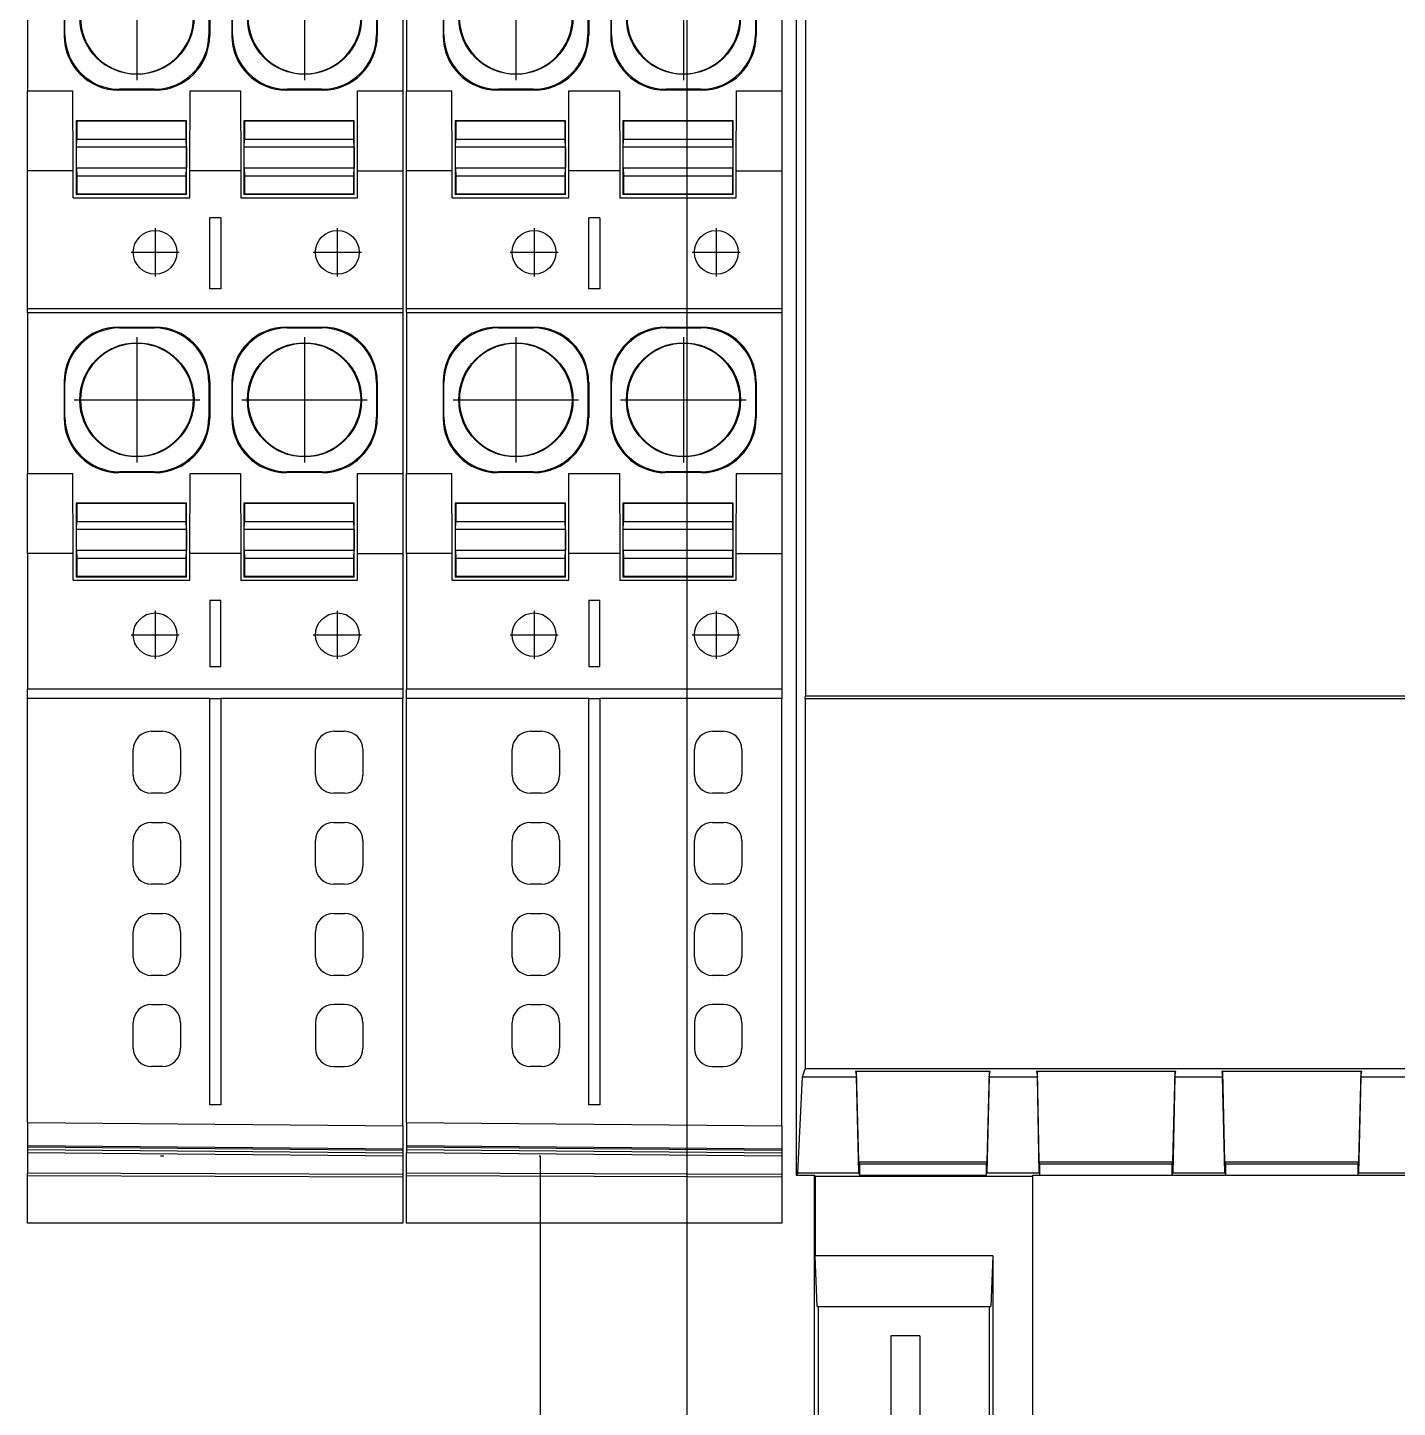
# Model space of a CAD drawing. Extents: x -2333 to 4564, y -5034 to 5704.
# Drawn here: x 3295.3 to 3429.3, y 2276.7 to 2411.7 of the extents above; entities that cross this region are included whole.
import ezdxf

# ---------------------------------------------------------------- set-up
doc = ezdxf.new("R2010")
doc.units = 0
doc.header["$LTSCALE"] = 10
doc.header["$MEASUREMENT"] = 0
doc.linetypes.add('DOT_CENTER', pattern=[14, 12, -1, 0, -1])
doc.layers.get('0').update_dxf_attribs({"linetype": 'CONTINUOUS'})
doc.layers.add('1', color=7, linetype='CONTINUOUS')

# ---------------------------------------------------------------- blocks, each defined once
blk = doc.blocks.new('FIBO-F-1KF__13', base_point=(-332.493, 138.437))
at = {"color": 7, "linetype": 'Continuous'}
for p, q in [((-290.267, 141.692), (-290.267, 189.182)), ((-290.193, 141.681), (-290.193, 189.193)), ((-280.03, 189.193), (-280.03, 141.681)), ((-279.807, 156.933), (-279.807, 158.241)), ((-277.173, 156.87), (-277.173, 158.304)), ((-277.107, 156.848), (-277.107, 158.326)), ((-279.807, 156.933), (-279.951, 156.957)), ((-279.951, 156.957), (-279.951, 153.117)), ((-279.951, 156.929), (-277.471, 156.869)), ((-279.807, 156.933), (-277.173, 156.87)), ((-277.471, 156.869), (-277.407, 156.848)), ((-277.471, 153.205), (-277.471, 156.869)), ((-277.407, 156.848), (-277.407, 153.226)), ((-277.407, 156.848), (-277.107, 156.848)), ((-277.107, 156.848), (-277.173, 156.87)), ((-277.107, 153.226), (-277.107, 156.848)), ((-277.471, 153.205), (-279.951, 153.145)), ((-279.951, 153.117), (-279.807, 153.141)), ((-277.173, 153.204), (-279.807, 153.141)), ((-279.807, 151.833), (-279.807, 153.141)), ((-277.407, 153.226), (-277.471, 153.205)), ((-277.107, 153.226), (-277.407, 153.226)), ((-277.173, 153.204), (-277.107, 153.226)), ((-277.173, 151.77), (-277.173, 153.204)), ((-277.107, 151.748), (-277.107, 153.226)), ((-279.951, 151.857), (-279.951, 148.037)), ((-279.807, 151.833), (-279.951, 151.857)), ((-279.951, 151.829), (-277.471, 151.769)), ((-279.807, 151.833), (-277.173, 151.77)), ((-277.471, 148.108), (-277.471, 151.769)), ((-277.471, 151.769), (-277.407, 151.748)), ((-277.407, 151.748), (-277.407, 148.126)), ((-277.407, 151.748), (-277.107, 151.748)), ((-277.107, 151.748), (-277.173, 151.77)), ((-277.107, 148.126), (-277.107, 151.748)), ((-277.471, 148.108), (-279.951, 148.06)), ((-277.173, 148.108), (-279.807, 148.057)), ((-277.407, 148.126), (-277.471, 148.108)), ((-277.107, 148.126), (-277.407, 148.126)), ((-277.173, 148.108), (-277.107, 148.126)), ((-277.173, 146.67), (-277.173, 148.108)), ((-277.107, 147.936), (-277.107, 148.126)), ((-279.951, 148.037), (-279.807, 148.057)), ((-279.807, 146.733), (-279.807, 148.057)), ((-277.078, 147.936), (-277.107, 147.936)), ((-277.078, 141.956), (-277.078, 147.936)), ((-266.79, 147.936), (-277.078, 147.936)), ((-279.951, 146.757), (-279.951, 143.067)), ((-279.807, 146.733), (-279.951, 146.757)), ((-279.951, 146.729), (-277.471, 146.669)), ((-279.807, 146.733), (-277.173, 146.67)), ((-277.471, 143.155), (-277.471, 146.669)), ((-277.471, 146.669), (-277.407, 146.648)), ((-277.407, 146.648), (-277.407, 143.176)), ((-277.407, 146.648), (-277.107, 146.648)), ((-277.107, 146.648), (-277.173, 146.67)), ((-277.107, 143.176), (-277.107, 146.648)), ((-274.893, 146.837), (-267.693, 146.837)), ((-274.893, 146.837), (-274.893, 141.956)), ((-274.893, 146.837), (-273.502, 146.781)), ((-273.502, 146.744), (-273.502, 146.781)), ((-273.502, 142.049), (-273.502, 146.744)), ((-269.085, 146.744), (-273.502, 146.744)), ((-272.693, 144.834), (-272.693, 144.034)), ((-272.693, 144.834), (-269.893, 144.834)), ((-272.693, 144.034), (-269.893, 144.034)), ((-277.471, 143.155), (-279.951, 143.095)), ((-279.951, 143.067), (-279.807, 143.091)), ((-277.173, 143.154), (-279.807, 143.091)), ((-279.807, 141.607), (-279.807, 143.091)), ((-277.407, 143.176), (-277.471, 143.155)), ((-277.407, 143.176), (-277.107, 143.176)), ((-277.173, 143.154), (-277.107, 143.176)), ((-277.173, 141.481), (-277.173, 143.154)), ((-273.502, 142.012), (-273.502, 142.049)), ((-269.085, 142.049), (-273.502, 142.049)), ((-330.773, 141.692), (-290.267, 141.692)), ((-290.193, 141.681), (-290.267, 141.692)), ((-290.193, 141.681), (-280.03, 141.681)), ((-279.807, 141.607), (-280.03, 141.681)), ((-277.078, 141.956), (-277.107, 141.937)), ((-277.107, 141.437), (-277.107, 141.937)), ((-266.793, 141.937), (-277.107, 141.937)), ((-277.078, 141.956), (-274.893, 141.956)), ((-273.502, 142.012), (-274.893, 141.956)), ((-330.615, 141.437), (-277.107, 141.437)), ((-277.173, 141.481), (-279.807, 141.607)), ((-277.173, 141.481), (-277.107, 141.437)), ((-331.934, 138.437), (-210.653, 138.437))]:
    blk.add_line(p, q, dxfattribs=at)
blk = doc.blocks.new('FIBO-P-SP-TWIN-____3__10', base_point=(156.757, 1619.943))
at = {"color": 7, "linetype": 'Continuous'}
for p, q in [((156.757, 1619.943), (156.757, 1630.243)), ((156.757, 1630.243), (158.05, 1630.243)), ((158.015, 1619.943), (158.05, 1630.243)), ((158.05, 1630.243), (158.127, 1630.243)), ((158.127, 1630.243), (158.698, 1630.243)), ((158.698, 1630.243), (158.608, 1619.943)), ((158.764, 1630.243), (158.698, 1630.243)), ((158.846, 1630.243), (158.756, 1619.943)), ((158.846, 1630.243), (158.764, 1630.243)), ((158.888, 1630.243), (158.846, 1630.243)), ((159.518, 1630.243), (158.888, 1630.243)), ((159.518, 1630.243), (159.428, 1619.943)), ((159.518, 1630.243), (171.157, 1630.243)), ((171.157, 1625.243), (171.157, 1630.243)), ((171.157, 1630.243), (171.415, 1630.243)), ((175.14, 1630.243), (171.415, 1630.243)), ((171.415, 1619.943), (171.415, 1630.243)), ((175.14, 1628.993), (175.14, 1630.243)), ((175.14, 1630.243), (177.338, 1630.243)), ((177.338, 1630.243), (177.338, 1629)), ((181.757, 1630.243), (177.338, 1630.243)), ((181.757, 1630.243), (181.757, 1619.943)), ((181.757, 1630.243), (181.855, 1630.243)), ((181.855, 1619.943), (181.855, 1630.243)), ((181.855, 1630.243), (185.64, 1630.243)), ((185.64, 1630.243), (187.838, 1630.243)), ((185.64, 1628.993), (185.64, 1630.243)), ((192.257, 1630.243), (187.838, 1630.243)), ((187.838, 1630.243), (187.838, 1629)), ((179.855, 1629.241), (178.859, 1629.241)), ((178.882, 1629.218), (179.832, 1629.218)), ((190.355, 1629.241), (189.359, 1629.241)), ((189.382, 1629.218), (190.332, 1629.218)), ((174.407, 1628.993), (175.14, 1628.993)), ((174.407, 1628.993), (174.407, 1625.793)), ((174.493, 1625.879), (174.493, 1628.908)), ((174.507, 1628.893), (174.493, 1628.908)), ((176.521, 1628.908), (174.493, 1628.908)), ((174.507, 1625.893), (174.507, 1628.893)), ((175.007, 1628.893), (174.507, 1628.893)), ((175.22, 1628.902), (175.007, 1628.893)), ((175.007, 1628.893), (175.007, 1625.893)), ((175.14, 1628.993), (177.338, 1629)), ((175.22, 1625.885), (175.22, 1628.902)), ((175.22, 1628.902), (175.794, 1628.902)), ((175.794, 1625.885), (175.794, 1628.902)), ((175.794, 1628.902), (176.007, 1628.893)), ((176.007, 1625.893), (176.007, 1628.893)), ((176.507, 1628.893), (176.007, 1628.893)), ((176.507, 1628.893), (176.521, 1628.908)), ((176.507, 1625.893), (176.507, 1628.893)), ((176.521, 1625.879), (176.521, 1628.908)), ((184.907, 1628.993), (185.64, 1628.993)), ((184.907, 1628.993), (184.907, 1625.793)), ((187.021, 1628.908), (184.993, 1628.908)), ((185.007, 1628.893), (184.993, 1628.908)), ((184.993, 1625.879), (184.993, 1628.908)), ((185.507, 1628.893), (185.007, 1628.893)), ((185.007, 1625.893), (185.007, 1628.893)), ((185.72, 1628.902), (185.507, 1628.893)), ((185.507, 1628.893), (185.507, 1625.893)), ((185.64, 1628.993), (187.838, 1629)), ((185.72, 1625.885), (185.72, 1628.902)), ((185.72, 1628.902), (186.294, 1628.902)), ((186.294, 1628.902), (186.507, 1628.893)), ((186.294, 1625.885), (186.294, 1628.902)), ((186.507, 1625.893), (186.507, 1628.893)), ((187.007, 1628.893), (186.507, 1628.893)), ((187.007, 1628.893), (187.021, 1628.908)), ((187.007, 1625.893), (187.007, 1628.893)), ((187.021, 1625.879), (187.021, 1628.908)), ((177.359, 1626.745), (177.359, 1627.741)), ((177.382, 1626.768), (177.382, 1627.718)), ((181.332, 1627.718), (181.332, 1626.768)), ((181.355, 1627.741), (181.355, 1626.745)), ((187.859, 1626.745), (187.859, 1627.741)), ((187.882, 1626.768), (187.882, 1627.718)), ((161.557, 1627.343), (162.257, 1627.343)), ((164.057, 1627.343), (164.757, 1627.343)), ((166.557, 1627.343), (167.257, 1627.343)), ((169.057, 1627.343), (169.757, 1627.343)), ((177.811, 1627.353), (177.811, 1627.133)), ((180.903, 1627.133), (180.903, 1627.353)), ((188.311, 1627.353), (188.311, 1627.133)), ((161.057, 1626.543), (161.057, 1626.843)), ((162.757, 1626.843), (162.757, 1626.543)), ((163.557, 1626.543), (163.557, 1626.843)), ((165.257, 1626.843), (165.257, 1626.543)), ((166.057, 1626.543), (166.057, 1626.843)), ((167.757, 1626.843), (167.757, 1626.543)), ((168.557, 1626.543), (168.557, 1626.843)), ((170.257, 1626.843), (170.257, 1626.543)), ((162.257, 1626.043), (161.557, 1626.043)), ((164.757, 1626.043), (164.057, 1626.043)), ((167.257, 1626.043), (166.557, 1626.043)), ((169.757, 1626.043), (169.057, 1626.043)), ((174.407, 1625.793), (175.14, 1625.793)), ((174.493, 1625.879), (174.507, 1625.893)), ((174.493, 1625.879), (176.521, 1625.879)), ((174.507, 1625.893), (175.007, 1625.893)), ((175.007, 1625.893), (175.22, 1625.885)), ((175.14, 1624.393), (175.14, 1625.793)), ((175.14, 1625.793), (177.338, 1625.786)), ((175.794, 1625.885), (175.22, 1625.885)), ((175.794, 1625.885), (176.007, 1625.893)), ((176.007, 1625.893), (176.507, 1625.893)), ((176.507, 1625.893), (176.521, 1625.879)), ((177.338, 1625.786), (177.338, 1624.4)), ((184.907, 1625.793), (185.64, 1625.793)), ((184.993, 1625.879), (185.007, 1625.893)), ((184.993, 1625.879), (187.021, 1625.879)), ((185.007, 1625.893), (185.507, 1625.893)), ((185.507, 1625.893), (185.72, 1625.885)), ((185.64, 1624.393), (185.64, 1625.793)), ((185.64, 1625.793), (187.838, 1625.786)), ((186.294, 1625.885), (185.72, 1625.885)), ((186.294, 1625.885), (186.507, 1625.893)), ((186.507, 1625.893), (187.007, 1625.893)), ((187.007, 1625.893), (187.021, 1625.879)), ((187.838, 1625.786), (187.838, 1624.4)), ((159.999, 1625.243), (171.157, 1625.243)), ((159.999, 1624.943), (159.999, 1625.243)), ((171.157, 1625.243), (171.157, 1624.943)), ((172.037, 1625.243), (172.037, 1624.943)), ((173.857, 1625.243), (172.037, 1625.243)), ((173.857, 1625.243), (173.857, 1624.943)), ((179.855, 1625.245), (178.859, 1625.245)), ((179.832, 1625.268), (178.882, 1625.268)), ((182.407, 1625.243), (184.357, 1625.243)), ((182.407, 1624.943), (182.407, 1625.243)), ((184.357, 1624.943), (184.357, 1625.243)), ((190.355, 1625.245), (189.359, 1625.245)), ((190.332, 1625.268), (189.382, 1625.268)), ((171.157, 1624.943), (159.999, 1624.943)), ((171.157, 1619.943), (171.157, 1624.943)), ((172.037, 1624.943), (173.857, 1624.943)), ((179.855, 1624.641), (178.859, 1624.641)), ((184.357, 1624.943), (182.407, 1624.943)), ((190.355, 1624.641), (189.359, 1624.641)), ((174.407, 1624.393), (174.407, 1621.193)), ((175.14, 1624.393), (174.407, 1624.393)), ((174.493, 1621.279), (174.493, 1624.308)), ((174.507, 1624.293), (174.493, 1624.308)), ((176.521, 1624.308), (174.493, 1624.308)), ((174.507, 1621.293), (174.507, 1624.293)), ((175.007, 1624.293), (174.507, 1624.293)), ((175.22, 1624.302), (175.007, 1624.293)), ((175.007, 1624.293), (175.007, 1621.293)), ((177.338, 1624.4), (175.14, 1624.393)), ((175.22, 1621.285), (175.22, 1624.302)), ((175.22, 1624.302), (175.794, 1624.302)), ((175.794, 1624.302), (176.007, 1624.293)), ((175.794, 1621.285), (175.794, 1624.302)), ((176.507, 1624.293), (176.007, 1624.293)), ((176.007, 1621.293), (176.007, 1624.293)), ((176.507, 1624.293), (176.521, 1624.308)), ((176.507, 1621.293), (176.507, 1624.293)), ((176.521, 1621.279), (176.521, 1624.308)), ((178.882, 1624.618), (179.832, 1624.618)), ((185.64, 1624.393), (184.907, 1624.393)), ((184.907, 1624.393), (184.907, 1621.193)), ((187.021, 1624.308), (184.993, 1624.308)), ((185.007, 1624.293), (184.993, 1624.308)), ((184.993, 1621.279), (184.993, 1624.308)), ((185.007, 1621.293), (185.007, 1624.293)), ((185.507, 1624.293), (185.007, 1624.293)), ((185.72, 1624.302), (185.507, 1624.293)), ((185.507, 1624.293), (185.507, 1621.293)), ((187.838, 1624.4), (185.64, 1624.393)), ((185.72, 1621.285), (185.72, 1624.302)), ((185.72, 1624.302), (186.294, 1624.302)), ((186.294, 1621.285), (186.294, 1624.302)), ((186.294, 1624.302), (186.507, 1624.293)), ((186.507, 1621.293), (186.507, 1624.293)), ((187.007, 1624.293), (186.507, 1624.293)), ((187.007, 1624.293), (187.021, 1624.308)), ((187.007, 1621.293), (187.007, 1624.293)), ((187.021, 1621.279), (187.021, 1624.308)), ((189.382, 1624.618), (190.332, 1624.618)), ((177.359, 1622.145), (177.359, 1623.141)), ((177.382, 1622.168), (177.382, 1623.118)), ((181.332, 1623.118), (181.332, 1622.168)), ((181.355, 1623.141), (181.355, 1622.145)), ((187.859, 1622.145), (187.859, 1623.141)), ((187.882, 1622.168), (187.882, 1623.118)), ((177.811, 1622.753), (177.811, 1622.533)), ((180.903, 1622.533), (180.903, 1622.753)), ((188.311, 1622.753), (188.311, 1622.533)), ((162.257, 1622.343), (161.557, 1622.343)), ((164.057, 1622.343), (164.757, 1622.343)), ((166.557, 1622.343), (167.257, 1622.343)), ((169.057, 1622.343), (169.757, 1622.343)), ((161.057, 1621.843), (161.057, 1621.543)), ((162.757, 1621.543), (162.757, 1621.843)), ((163.557, 1621.543), (163.557, 1621.843)), ((165.257, 1621.843), (165.257, 1621.543)), ((166.057, 1621.543), (166.057, 1621.843)), ((167.757, 1621.843), (167.757, 1621.543)), ((168.557, 1621.543), (168.557, 1621.843)), ((170.257, 1621.843), (170.257, 1621.543)), ((174.493, 1621.279), (174.507, 1621.293)), ((174.493, 1621.279), (176.521, 1621.279)), ((174.507, 1621.293), (175.007, 1621.293)), ((175.007, 1621.293), (175.22, 1621.285)), ((175.794, 1621.285), (175.22, 1621.285)), ((175.794, 1621.285), (176.007, 1621.293)), ((176.007, 1621.293), (176.507, 1621.293)), ((176.507, 1621.293), (176.521, 1621.279)), ((184.993, 1621.279), (185.007, 1621.293)), ((184.993, 1621.279), (187.021, 1621.279)), ((185.007, 1621.293), (185.507, 1621.293)), ((185.507, 1621.293), (185.72, 1621.285)), ((186.294, 1621.285), (185.72, 1621.285)), ((186.294, 1621.285), (186.507, 1621.293)), ((186.507, 1621.293), (187.007, 1621.293)), ((187.007, 1621.293), (187.021, 1621.279)), ((162.257, 1621.043), (161.557, 1621.043)), ((164.757, 1621.043), (164.057, 1621.043)), ((167.257, 1621.043), (166.557, 1621.043)), ((169.757, 1621.043), (169.057, 1621.043)), ((174.407, 1621.193), (175.14, 1621.193)), ((175.14, 1621.193), (175.14, 1619.943)), ((175.14, 1621.193), (177.338, 1621.186)), ((177.338, 1621.186), (177.338, 1619.943)), ((184.907, 1621.193), (185.64, 1621.193)), ((185.64, 1621.193), (187.838, 1621.186)), ((185.64, 1621.193), (185.64, 1619.943)), ((187.838, 1621.186), (187.838, 1619.943)), ((179.855, 1620.645), (178.859, 1620.645)), ((179.832, 1620.668), (178.882, 1620.668)), ((190.355, 1620.645), (189.359, 1620.645)), ((190.332, 1620.668), (189.382, 1620.668)), ((158.015, 1619.943), (156.757, 1619.943)), ((158.091, 1619.943), (158.015, 1619.943)), ((158.608, 1619.943), (158.091, 1619.943)), ((158.674, 1619.943), (158.608, 1619.943)), ((158.756, 1619.943), (158.674, 1619.943)), ((158.798, 1619.943), (158.756, 1619.943)), ((159.428, 1619.943), (158.798, 1619.943)), ((159.428, 1619.943), (171.157, 1619.943)), ((171.415, 1619.943), (171.157, 1619.943)), ((175.14, 1619.943), (171.415, 1619.943)), ((177.338, 1619.943), (175.14, 1619.943)), ((181.757, 1619.943), (177.338, 1619.943)), ((181.855, 1619.943), (181.757, 1619.943)), ((185.64, 1619.943), (181.855, 1619.943)), ((187.838, 1619.943), (185.64, 1619.943)), ((192.257, 1619.943), (187.838, 1619.943))]:
    blk.add_line(p, q, dxfattribs=at)
at = {"color": 2, "linetype": 'Continuous'}
for p, q in [((158.091, 1619.943), (158.127, 1630.243)), ((158.674, 1619.943), (158.764, 1630.243)), ((158.888, 1630.243), (158.798, 1619.943)), ((178.882, 1629.218), (178.859, 1629.241)), ((179.832, 1629.218), (179.855, 1629.241)), ((189.382, 1629.218), (189.359, 1629.241)), ((177.382, 1627.718), (177.359, 1627.741)), ((181.332, 1627.718), (181.355, 1627.741)), ((187.882, 1627.718), (187.859, 1627.741)), ((177.382, 1626.768), (177.359, 1626.745)), ((181.332, 1626.768), (181.355, 1626.745)), ((187.882, 1626.768), (187.859, 1626.745)), ((178.882, 1625.268), (178.859, 1625.245)), ((179.832, 1625.268), (179.855, 1625.245)), ((189.382, 1625.268), (189.359, 1625.245)), ((178.882, 1624.618), (178.859, 1624.641)), ((179.832, 1624.618), (179.855, 1624.641)), ((189.382, 1624.618), (189.359, 1624.641)), ((177.382, 1623.118), (177.359, 1623.141)), ((181.332, 1623.118), (181.355, 1623.141)), ((187.882, 1623.118), (187.859, 1623.141)), ((177.382, 1622.168), (177.359, 1622.145)), ((181.332, 1622.168), (181.355, 1622.145)), ((187.859, 1622.145), (187.882, 1622.168)), ((178.882, 1620.668), (178.859, 1620.645)), ((179.832, 1620.668), (179.855, 1620.645)), ((189.359, 1620.645), (189.382, 1620.668))]:
    blk.add_line(p, q, dxfattribs=at)
at = {"color": 7, "linetype": 'Continuous'}
for centre, radius in [((179.357, 1627.243), 1.567), ((189.857, 1627.243), 1.567), ((172.907, 1626.743), 0.6), ((183.407, 1626.743), 0.6), ((179.357, 1622.643), 1.567), ((189.857, 1622.643), 1.567), ((172.907, 1621.743), 0.6), ((183.407, 1621.743), 0.6)]:
    blk.add_circle(centre, radius, dxfattribs=at)
for centre, radius, start, end in [((178.859, 1627.741), 1.5, 90.0044, 179.9956), ((178.882, 1627.718), 1.5, 90.0044, 179.9956), ((179.832, 1627.718), 1.5, 0.0044, 89.9956), ((179.855, 1627.741), 1.5, 0.0044, 89.9956), ((189.359, 1627.741), 1.5, 90.0044, 179.9956), ((189.382, 1627.718), 1.5, 90.0044, 179.9956), ((179.357, 1627.243), 1.55, 4.0694, 175.9306), ((189.857, 1627.243), 1.55, 4.0694, 175.9306), ((161.557, 1626.843), 0.5, 90, 180), ((162.257, 1626.843), 0.5, 0, 90), ((164.057, 1626.843), 0.5, 90, 180), ((164.757, 1626.843), 0.5, 0, 90), ((166.557, 1626.843), 0.5, 90, 180), ((167.257, 1626.843), 0.5, 0, 90), ((169.057, 1626.843), 0.5, 90, 180), ((169.757, 1626.843), 0.5, 0, 90), ((179.329, 1627.243), 1.522, 175.8545, 184.1455), ((179.385, 1627.243), 1.522, 355.8545, 4.1455), ((189.829, 1627.243), 1.522, 175.8545, 184.1455), ((179.357, 1627.243), 1.55, 184.0694, 355.9306), ((189.857, 1627.243), 1.55, 184.0694, 355.9306), ((161.557, 1626.543), 0.5, 180, 270), ((162.257, 1626.543), 0.5, 270, 0), ((164.057, 1626.543), 0.5, 180, 270), ((164.757, 1626.543), 0.5, 270, 0), ((166.557, 1626.543), 0.5, 180, 270), ((167.257, 1626.543), 0.5, 270, 0), ((169.057, 1626.543), 0.5, 180, 270), ((169.757, 1626.543), 0.5, 270, 360), ((178.859, 1626.746), 1.5, 180.0044, 269.9956), ((178.882, 1626.768), 1.5, 180.0044, 269.9956), ((179.832, 1626.768), 1.5, 270.0044, 359.9956), ((179.855, 1626.746), 1.5, 270.0044, 359.9956), ((189.359, 1626.746), 1.5, 180.0044, 269.9956), ((189.382, 1626.768), 1.5, 180.0044, 269.9956), ((178.859, 1623.141), 1.5, 90.0044, 179.9956), ((179.855, 1623.141), 1.5, 0.0044, 89.9956), ((189.359, 1623.141), 1.5, 90.0044, 179.9956), ((178.882, 1623.118), 1.5, 90.0044, 179.9956), ((179.832, 1623.118), 1.5, 0.0044, 89.9956), ((189.382, 1623.118), 1.5, 90.0044, 179.9956), ((179.357, 1622.643), 1.55, 4.0694, 175.9306), ((189.857, 1622.643), 1.55, 4.0694, 175.9306), ((179.329, 1622.643), 1.522, 175.8545, 184.1455), ((179.385, 1622.643), 1.522, 355.8545, 4.1455), ((189.829, 1622.643), 1.522, 175.8545, 184.1455), ((179.357, 1622.643), 1.55, 184.0694, 355.9306), ((189.857, 1622.643), 1.55, 184.0694, 355.9306), ((161.557, 1621.843), 0.5, 90, 180), ((162.257, 1621.843), 0.5, 0, 90), ((164.057, 1621.843), 0.5, 90, 180), ((164.757, 1621.843), 0.5, 0, 90), ((166.557, 1621.843), 0.5, 90, 180), ((167.257, 1621.843), 0.5, 0, 90), ((169.057, 1621.843), 0.5, 90, 180), ((169.757, 1621.843), 0.5, 0, 90), ((178.859, 1622.146), 1.5, 180.0044, 269.9956), ((178.882, 1622.168), 1.5, 180.0044, 269.9956), ((179.832, 1622.168), 1.5, 270.0044, 359.9956), ((179.855, 1622.146), 1.5, 270.0044, 359.9956), ((189.359, 1622.146), 1.5, 180.0044, 269.9956), ((189.382, 1622.168), 1.5, 180.0044, 269.9956), ((161.557, 1621.543), 0.5, 180, 270), ((162.257, 1621.543), 0.5, 270, 0), ((164.057, 1621.543), 0.5, 180, 270), ((164.757, 1621.543), 0.5, 270, 0), ((166.557, 1621.543), 0.5, 180, 270), ((167.257, 1621.543), 0.5, 270, 0), ((169.057, 1621.543), 0.5, 180, 270), ((169.757, 1621.543), 0.5, 270, 360)]:
    blk.add_arc(centre, radius, start, end, dxfattribs=at)
at = {"layer": '1', "color": 2, "linetype": 'DOT_CENTER'}
for p, q in [((179.357, 1628.967), (179.357, 1625.52)), ((172.907, 1627.403), (172.907, 1626.083)), ((183.407, 1627.403), (183.407, 1626.083)), ((181.081, 1627.243), (177.633, 1627.243)), ((191.581, 1627.243), (188.133, 1627.243)), ((173.567, 1626.743), (172.247, 1626.743)), ((184.067, 1626.743), (182.747, 1626.743)), ((179.357, 1624.367), (179.357, 1620.92)), ((172.907, 1622.403), (172.907, 1621.083)), ((181.081, 1622.643), (177.633, 1622.643)), ((183.407, 1622.403), (183.407, 1621.083)), ((191.581, 1622.643), (188.133, 1622.643)), ((173.567, 1621.743), (172.247, 1621.743)), ((184.067, 1621.743), (182.747, 1621.743))]:
    blk.add_line(p, q, dxfattribs=at)
blk = doc.blocks.new('FIBO-P-SP-TWIN-____4__9', base_point=(156.757, 1630.343))
at = {"color": 7, "linetype": 'Continuous'}
for p, q in [((156.757, 1630.343), (156.757, 1640.643)), ((156.757, 1640.643), (158.05, 1640.643)), ((158.015, 1630.343), (158.05, 1640.643)), ((158.05, 1640.643), (158.127, 1640.643)), ((158.698, 1640.643), (158.127, 1640.643)), ((158.698, 1640.643), (158.608, 1630.343)), ((158.764, 1640.643), (158.698, 1640.643)), ((158.846, 1640.643), (158.756, 1630.343)), ((158.846, 1640.643), (158.764, 1640.643)), ((158.888, 1640.643), (158.846, 1640.643)), ((159.518, 1640.643), (158.888, 1640.643)), ((159.518, 1640.643), (159.428, 1630.343)), ((159.518, 1640.643), (171.157, 1640.643)), ((171.157, 1635.643), (171.157, 1640.643)), ((171.157, 1640.643), (171.415, 1640.643)), ((171.415, 1630.343), (171.415, 1640.643)), ((175.14, 1640.643), (171.415, 1640.643)), ((175.14, 1640.643), (177.338, 1640.643)), ((175.14, 1639.393), (175.14, 1640.643)), ((181.757, 1640.643), (177.338, 1640.643)), ((177.338, 1640.643), (177.338, 1639.4)), ((181.757, 1640.643), (181.757, 1630.343)), ((181.757, 1640.643), (181.855, 1640.643)), ((181.855, 1630.343), (181.855, 1640.643)), ((181.855, 1640.643), (185.64, 1640.643)), ((185.64, 1639.393), (185.64, 1640.643)), ((185.64, 1640.643), (187.838, 1640.643)), ((192.257, 1640.643), (187.838, 1640.643)), ((187.838, 1640.643), (187.838, 1639.4)), ((175.14, 1639.393), (177.338, 1639.4)), ((179.855, 1639.641), (178.859, 1639.641)), ((178.882, 1639.618), (179.832, 1639.618)), ((185.64, 1639.393), (187.838, 1639.4)), ((190.355, 1639.641), (189.359, 1639.641)), ((189.382, 1639.618), (190.332, 1639.618)), ((174.407, 1639.393), (174.407, 1636.193)), ((174.407, 1639.393), (175.14, 1639.393)), ((174.493, 1636.279), (174.493, 1639.308)), ((174.507, 1639.293), (174.493, 1639.308)), ((176.521, 1639.308), (174.493, 1639.308)), ((174.507, 1636.293), (174.507, 1639.293)), ((175.007, 1639.293), (174.507, 1639.293)), ((175.22, 1639.302), (175.007, 1639.293)), ((175.007, 1639.293), (175.007, 1636.293)), ((175.22, 1636.285), (175.22, 1639.302)), ((175.22, 1639.302), (175.794, 1639.302)), ((175.794, 1636.285), (175.794, 1639.302)), ((175.794, 1639.302), (176.007, 1639.293)), ((176.007, 1636.293), (176.007, 1639.293)), ((176.507, 1639.293), (176.007, 1639.293)), ((176.507, 1639.293), (176.521, 1639.308)), ((176.507, 1636.293), (176.507, 1639.293)), ((176.521, 1636.279), (176.521, 1639.308)), ((184.907, 1639.393), (184.907, 1636.193)), ((184.907, 1639.393), (185.64, 1639.393)), ((184.993, 1636.279), (184.993, 1639.308)), ((185.007, 1639.293), (184.993, 1639.308)), ((187.021, 1639.308), (184.993, 1639.308)), ((185.007, 1636.293), (185.007, 1639.293)), ((185.507, 1639.293), (185.007, 1639.293)), ((185.72, 1639.302), (185.507, 1639.293)), ((185.507, 1639.293), (185.507, 1636.293)), ((185.72, 1636.285), (185.72, 1639.302)), ((185.72, 1639.302), (186.294, 1639.302)), ((186.294, 1636.285), (186.294, 1639.302)), ((186.294, 1639.302), (186.507, 1639.293)), ((186.507, 1636.293), (186.507, 1639.293)), ((187.007, 1639.293), (186.507, 1639.293)), ((187.007, 1639.293), (187.021, 1639.308)), ((187.007, 1636.293), (187.007, 1639.293)), ((187.021, 1636.279), (187.021, 1639.308)), ((177.359, 1637.145), (177.359, 1638.141)), ((177.382, 1637.168), (177.382, 1638.118)), ((181.332, 1638.118), (181.332, 1637.168)), ((181.355, 1638.141), (181.355, 1637.145)), ((187.859, 1637.145), (187.859, 1638.141)), ((187.882, 1637.168), (187.882, 1638.118)), ((161.557, 1637.743), (162.257, 1637.743)), ((164.057, 1637.743), (164.757, 1637.743)), ((166.557, 1637.743), (167.257, 1637.743)), ((169.057, 1637.743), (169.757, 1637.743)), ((177.811, 1637.753), (177.811, 1637.533)), ((180.903, 1637.533), (180.903, 1637.753)), ((188.311, 1637.753), (188.311, 1637.533)), ((161.057, 1636.943), (161.057, 1637.243)), ((162.757, 1637.243), (162.757, 1636.943)), ((163.557, 1636.943), (163.557, 1637.243)), ((165.257, 1637.243), (165.257, 1636.943)), ((166.057, 1636.943), (166.057, 1637.243)), ((167.757, 1637.243), (167.757, 1636.943)), ((168.557, 1636.943), (168.557, 1637.243)), ((170.257, 1637.243), (170.257, 1636.943)), ((162.257, 1636.443), (161.557, 1636.443)), ((164.757, 1636.443), (164.057, 1636.443)), ((167.257, 1636.443), (166.557, 1636.443)), ((169.757, 1636.443), (169.057, 1636.443)), ((174.407, 1636.193), (175.14, 1636.193)), ((174.493, 1636.279), (174.507, 1636.293)), ((174.493, 1636.279), (176.521, 1636.279)), ((174.507, 1636.293), (175.007, 1636.293)), ((175.007, 1636.293), (175.22, 1636.285)), ((175.14, 1636.193), (177.338, 1636.186)), ((175.14, 1634.793), (175.14, 1636.193)), ((175.794, 1636.285), (175.22, 1636.285)), ((175.794, 1636.285), (176.007, 1636.293)), ((176.007, 1636.293), (176.507, 1636.293)), ((176.507, 1636.293), (176.521, 1636.279)), ((177.338, 1636.186), (177.338, 1634.8)), ((184.907, 1636.193), (185.64, 1636.193)), ((184.993, 1636.279), (185.007, 1636.293)), ((184.993, 1636.279), (187.021, 1636.279)), ((185.007, 1636.293), (185.507, 1636.293)), ((185.507, 1636.293), (185.72, 1636.285)), ((185.64, 1634.793), (185.64, 1636.193)), ((185.64, 1636.193), (187.838, 1636.186)), ((186.294, 1636.285), (185.72, 1636.285)), ((186.294, 1636.285), (186.507, 1636.293)), ((186.507, 1636.293), (187.007, 1636.293)), ((187.007, 1636.293), (187.021, 1636.279)), ((187.838, 1636.186), (187.838, 1634.8)), ((159.999, 1635.643), (171.157, 1635.643)), ((159.999, 1635.343), (159.999, 1635.643)), ((171.157, 1635.643), (171.157, 1635.343)), ((172.037, 1635.643), (172.037, 1635.343)), ((173.857, 1635.643), (172.037, 1635.643)), ((173.857, 1635.643), (173.857, 1635.343)), ((179.855, 1635.645), (178.859, 1635.645)), ((179.832, 1635.668), (178.882, 1635.668)), ((182.407, 1635.343), (182.407, 1635.643)), ((182.407, 1635.643), (184.357, 1635.643)), ((184.357, 1635.343), (184.357, 1635.643)), ((190.355, 1635.645), (189.359, 1635.645)), ((190.332, 1635.668), (189.382, 1635.668)), ((171.157, 1635.343), (159.999, 1635.343)), ((171.157, 1630.343), (171.157, 1635.343)), ((172.037, 1635.343), (173.857, 1635.343)), ((184.357, 1635.343), (182.407, 1635.343)), ((179.855, 1635.041), (178.859, 1635.041)), ((178.882, 1635.018), (179.832, 1635.018)), ((190.355, 1635.041), (189.359, 1635.041)), ((189.382, 1635.018), (190.332, 1635.018)), ((174.407, 1634.793), (174.407, 1631.593)), ((175.14, 1634.793), (174.407, 1634.793)), ((174.493, 1631.679), (174.493, 1634.708)), ((176.521, 1634.708), (174.493, 1634.708)), ((174.507, 1634.693), (174.493, 1634.708)), ((174.507, 1631.693), (174.507, 1634.693)), ((175.007, 1634.693), (174.507, 1634.693)), ((175.22, 1634.702), (175.007, 1634.693)), ((175.007, 1634.693), (175.007, 1631.693)), ((177.338, 1634.8), (175.14, 1634.793)), ((175.22, 1634.702), (175.794, 1634.702)), ((175.22, 1631.685), (175.22, 1634.702)), ((175.794, 1634.702), (176.007, 1634.693)), ((175.794, 1631.685), (175.794, 1634.702)), ((176.507, 1634.693), (176.007, 1634.693)), ((176.007, 1631.693), (176.007, 1634.693)), ((176.507, 1634.693), (176.521, 1634.708)), ((176.507, 1631.693), (176.507, 1634.693)), ((176.521, 1631.679), (176.521, 1634.708)), ((184.907, 1634.793), (184.907, 1631.593)), ((185.64, 1634.793), (184.907, 1634.793)), ((184.993, 1631.679), (184.993, 1634.708)), ((185.007, 1634.693), (184.993, 1634.708)), ((187.021, 1634.708), (184.993, 1634.708)), ((185.007, 1631.693), (185.007, 1634.693)), ((185.507, 1634.693), (185.007, 1634.693)), ((185.72, 1634.702), (185.507, 1634.693)), ((185.507, 1634.693), (185.507, 1631.693)), ((187.838, 1634.8), (185.64, 1634.793)), ((185.72, 1631.685), (185.72, 1634.702)), ((185.72, 1634.702), (186.294, 1634.702)), ((186.294, 1631.685), (186.294, 1634.702)), ((186.294, 1634.702), (186.507, 1634.693)), ((186.507, 1631.693), (186.507, 1634.693)), ((187.007, 1634.693), (186.507, 1634.693)), ((187.007, 1634.693), (187.021, 1634.708)), ((187.007, 1631.693), (187.007, 1634.693)), ((187.021, 1631.679), (187.021, 1634.708)), ((177.359, 1632.545), (177.359, 1633.541)), ((177.382, 1632.568), (177.382, 1633.518)), ((181.332, 1633.518), (181.332, 1632.568)), ((181.355, 1633.541), (181.355, 1632.545)), ((187.859, 1632.545), (187.859, 1633.541)), ((187.882, 1632.568), (187.882, 1633.518)), ((177.811, 1633.153), (177.811, 1632.933)), ((180.903, 1632.933), (180.903, 1633.153)), ((188.311, 1633.153), (188.311, 1632.933)), ((162.257, 1632.743), (161.557, 1632.743)), ((164.057, 1632.743), (164.757, 1632.743)), ((166.557, 1632.743), (167.257, 1632.743)), ((169.057, 1632.743), (169.757, 1632.743)), ((161.057, 1632.243), (161.057, 1631.943)), ((162.757, 1631.943), (162.757, 1632.243)), ((163.557, 1631.943), (163.557, 1632.243)), ((165.257, 1632.243), (165.257, 1631.943)), ((166.057, 1631.943), (166.057, 1632.243)), ((167.757, 1632.243), (167.757, 1631.943)), ((168.557, 1631.943), (168.557, 1632.243)), ((170.257, 1632.243), (170.257, 1631.943)), ((162.257, 1631.443), (161.557, 1631.443)), ((164.757, 1631.443), (164.057, 1631.443)), ((167.257, 1631.443), (166.557, 1631.443)), ((169.757, 1631.443), (169.057, 1631.443)), ((174.407, 1631.593), (175.14, 1631.593)), ((174.493, 1631.679), (174.507, 1631.693)), ((174.493, 1631.679), (176.521, 1631.679)), ((174.507, 1631.693), (175.007, 1631.693)), ((175.007, 1631.693), (175.22, 1631.685)), ((175.14, 1631.593), (177.338, 1631.586)), ((175.14, 1631.593), (175.14, 1630.343)), ((175.794, 1631.685), (175.22, 1631.685)), ((175.794, 1631.685), (176.007, 1631.693)), ((176.007, 1631.693), (176.507, 1631.693)), ((176.507, 1631.693), (176.521, 1631.679)), ((177.338, 1631.586), (177.338, 1630.343)), ((184.907, 1631.593), (185.64, 1631.593)), ((184.993, 1631.679), (185.007, 1631.693)), ((184.993, 1631.679), (187.021, 1631.679)), ((185.007, 1631.693), (185.507, 1631.693)), ((185.507, 1631.693), (185.72, 1631.685)), ((185.64, 1631.593), (185.64, 1630.343)), ((185.64, 1631.593), (187.838, 1631.586)), ((186.294, 1631.685), (185.72, 1631.685)), ((186.294, 1631.685), (186.507, 1631.693)), ((186.507, 1631.693), (187.007, 1631.693)), ((187.007, 1631.693), (187.021, 1631.679)), ((187.838, 1631.586), (187.838, 1630.343)), ((179.832, 1631.068), (178.882, 1631.068)), ((190.332, 1631.068), (189.382, 1631.068)), ((179.855, 1631.045), (178.859, 1631.045)), ((190.355, 1631.045), (189.359, 1631.045)), ((158.015, 1630.343), (156.757, 1630.343)), ((158.091, 1630.343), (158.015, 1630.343)), ((158.608, 1630.343), (158.091, 1630.343)), ((158.674, 1630.343), (158.608, 1630.343)), ((158.756, 1630.343), (158.674, 1630.343)), ((158.798, 1630.343), (158.756, 1630.343)), ((159.428, 1630.343), (158.798, 1630.343)), ((159.428, 1630.343), (171.157, 1630.343)), ((171.415, 1630.343), (171.157, 1630.343)), ((175.14, 1630.343), (171.415, 1630.343)), ((177.338, 1630.343), (175.14, 1630.343)), ((181.757, 1630.343), (177.338, 1630.343)), ((181.855, 1630.343), (181.757, 1630.343)), ((185.64, 1630.343), (181.855, 1630.343)), ((187.838, 1630.343), (185.64, 1630.343)), ((192.257, 1630.343), (187.838, 1630.343))]:
    blk.add_line(p, q, dxfattribs=at)
at = {"color": 2, "linetype": 'Continuous'}
for p, q in [((158.091, 1630.343), (158.127, 1640.643)), ((158.674, 1630.343), (158.764, 1640.643)), ((158.888, 1640.643), (158.798, 1630.343)), ((178.882, 1639.618), (178.859, 1639.641)), ((179.832, 1639.618), (179.855, 1639.641)), ((189.382, 1639.618), (189.359, 1639.641)), ((177.382, 1638.118), (177.359, 1638.141)), ((181.332, 1638.118), (181.355, 1638.141)), ((187.882, 1638.118), (187.859, 1638.141)), ((177.382, 1637.168), (177.359, 1637.145)), ((181.332, 1637.168), (181.355, 1637.145)), ((187.882, 1637.168), (187.859, 1637.145)), ((178.882, 1635.668), (178.859, 1635.645)), ((179.832, 1635.668), (179.855, 1635.645)), ((189.382, 1635.668), (189.359, 1635.645)), ((178.882, 1635.018), (178.859, 1635.041)), ((179.832, 1635.018), (179.855, 1635.041)), ((189.382, 1635.018), (189.359, 1635.041)), ((177.382, 1633.518), (177.359, 1633.541)), ((181.332, 1633.518), (181.355, 1633.541)), ((187.882, 1633.518), (187.859, 1633.541)), ((177.382, 1632.568), (177.359, 1632.545)), ((181.332, 1632.568), (181.355, 1632.545)), ((187.859, 1632.545), (187.882, 1632.568)), ((178.882, 1631.068), (178.859, 1631.045)), ((179.832, 1631.068), (179.855, 1631.045)), ((189.359, 1631.045), (189.382, 1631.068))]:
    blk.add_line(p, q, dxfattribs=at)
at = {"color": 7, "linetype": 'Continuous'}
for centre, radius in [((179.357, 1637.643), 1.567), ((189.857, 1637.643), 1.567), ((172.907, 1637.143), 0.6), ((183.407, 1637.143), 0.6), ((179.357, 1633.043), 1.567), ((189.857, 1633.043), 1.567), ((172.907, 1632.143), 0.6), ((183.407, 1632.143), 0.6)]:
    blk.add_circle(centre, radius, dxfattribs=at)
for centre, radius, start, end in [((178.859, 1638.141), 1.5, 90.0044, 179.9956), ((178.882, 1638.118), 1.5, 90.0044, 179.9956), ((179.832, 1638.118), 1.5, 0.0044, 89.9956), ((179.855, 1638.141), 1.5, 0.0044, 89.9956), ((189.359, 1638.141), 1.5, 90.0044, 179.9956), ((189.382, 1638.118), 1.5, 90.0044, 179.9956), ((179.357, 1637.643), 1.55, 4.0694, 175.9306), ((189.857, 1637.643), 1.55, 4.0694, 175.9306), ((161.557, 1637.243), 0.5, 90, 180), ((162.257, 1637.243), 0.5, 0, 90), ((164.057, 1637.243), 0.5, 90, 180), ((164.757, 1637.243), 0.5, 0, 90), ((166.557, 1637.243), 0.5, 90, 180), ((167.257, 1637.243), 0.5, 0, 90), ((169.057, 1637.243), 0.5, 90, 180), ((169.757, 1637.243), 0.5, 0, 90), ((179.329, 1637.643), 1.522, 175.8545, 184.1455), ((179.357, 1637.643), 1.55, 184.0694, 355.9306), ((179.385, 1637.643), 1.522, 355.8545, 4.1455), ((189.829, 1637.643), 1.522, 175.8545, 184.1455), ((189.857, 1637.643), 1.55, 184.0694, 355.9306), ((178.859, 1637.146), 1.5, 180.0044, 269.9956), ((178.882, 1637.168), 1.5, 180.0044, 269.9956), ((179.832, 1637.168), 1.5, 270.0044, 359.9956), ((179.855, 1637.146), 1.5, 270.0044, 359.9956), ((189.359, 1637.146), 1.5, 180.0044, 269.9956), ((189.382, 1637.168), 1.5, 180.0044, 269.9956), ((161.557, 1636.943), 0.5, 180, 270), ((162.257, 1636.943), 0.5, 270, 0), ((164.057, 1636.943), 0.5, 180, 270), ((164.757, 1636.943), 0.5, 270, 0), ((166.557, 1636.943), 0.5, 180, 270), ((167.257, 1636.943), 0.5, 270, 0), ((169.057, 1636.943), 0.5, 180, 270), ((169.757, 1636.943), 0.5, 270, 0), ((178.859, 1633.541), 1.5, 90.0044, 179.9956), ((178.882, 1633.518), 1.5, 90.0044, 179.9956), ((179.832, 1633.518), 1.5, 0.0044, 89.9956), ((179.855, 1633.541), 1.5, 0.0044, 89.9956), ((189.359, 1633.541), 1.5, 90.0044, 179.9956), ((189.382, 1633.518), 1.5, 90.0044, 179.9956), ((179.357, 1633.043), 1.55, 4.0694, 175.9306), ((189.857, 1633.043), 1.55, 4.0694, 175.9306), ((179.329, 1633.043), 1.522, 175.8545, 184.1455), ((179.385, 1633.043), 1.522, 355.8545, 4.1455), ((189.829, 1633.043), 1.522, 175.8545, 184.1455), ((161.557, 1632.243), 0.5, 90, 180), ((162.257, 1632.243), 0.5, 0, 90), ((164.057, 1632.243), 0.5, 90, 180), ((164.757, 1632.243), 0.5, 0, 90), ((166.557, 1632.243), 0.5, 90, 180), ((167.257, 1632.243), 0.5, 0, 90), ((169.057, 1632.243), 0.5, 90, 180), ((169.757, 1632.243), 0.5, 0, 90), ((179.357, 1633.043), 1.55, 184.0694, 355.9306), ((189.857, 1633.043), 1.55, 184.0694, 355.9306), ((178.859, 1632.546), 1.5, 180.0044, 269.9956), ((178.882, 1632.568), 1.5, 180.0044, 269.9956), ((179.832, 1632.568), 1.5, 270.0044, 359.9956), ((179.855, 1632.546), 1.5, 270.0044, 359.9956), ((189.359, 1632.546), 1.5, 180.0044, 269.9956), ((189.382, 1632.568), 1.5, 180.0044, 269.9956), ((161.557, 1631.943), 0.5, 180, 270), ((162.257, 1631.943), 0.5, 270, 0), ((164.057, 1631.943), 0.5, 180, 270), ((164.757, 1631.943), 0.5, 270, 0), ((166.557, 1631.943), 0.5, 180, 270), ((167.257, 1631.943), 0.5, 270, 0), ((169.057, 1631.943), 0.5, 180, 270), ((169.757, 1631.943), 0.5, 270, 0)]:
    blk.add_arc(centre, radius, start, end, dxfattribs=at)
at = {"layer": '1', "color": 2, "linetype": 'DOT_CENTER'}
for p, q in [((179.357, 1639.367), (179.357, 1635.92)), ((172.907, 1637.803), (172.907, 1636.483)), ((181.081, 1637.643), (177.633, 1637.643)), ((183.407, 1637.803), (183.407, 1636.483)), ((191.581, 1637.643), (188.133, 1637.643)), ((173.567, 1637.143), (172.247, 1637.143)), ((184.067, 1637.143), (182.747, 1637.143)), ((179.357, 1634.767), (179.357, 1631.32)), ((181.081, 1633.043), (177.633, 1633.043)), ((191.581, 1633.043), (188.133, 1633.043)), ((172.907, 1632.803), (172.907, 1631.483)), ((183.407, 1632.803), (183.407, 1631.483)), ((173.567, 1632.143), (172.247, 1632.143)), ((184.067, 1632.143), (182.747, 1632.143))]:
    blk.add_line(p, q, dxfattribs=at)
blk = doc.blocks.new('FIBO-FH-2KF__11', base_point=(91.057, 1615.893))
at = {"color": 7, "linetype": 'Continuous'}
for p, q in [((158.038, 1630.243), (158.038, 1630.343)), ((146.476, 1619.91), (158.038, 1619.91)), ((158.038, 1619.91), (158.038, 1619.943)), ((212.897, 1615.893), (91.617, 1615.893))]:
    blk.add_line(p, q, dxfattribs=at)

msp = doc.modelspace()

# ---------------------------------------------------------------- block references
at = {"xscale": 3.564, "yscale": 3.564, "zscale": 3.564}
for name, p, rotation in [('FIBO-P-SP-TWIN-____4__9', (3332.03735, 2294.77846), 90), ('FIBO-P-SP-TWIN-____3__10', (3369.10295, 2294.77846), 90), ('FIBO-FH-2KF__11', (3359.81141, 2062.6224), 90), ('FIBO-F-1KF__13', (3359.81141, 2496.86132), 270)]:
    msp.add_blockref(name, p, dxfattribs=dict(at, rotation=rotation))

doc.saveas('drawing.dxf')
